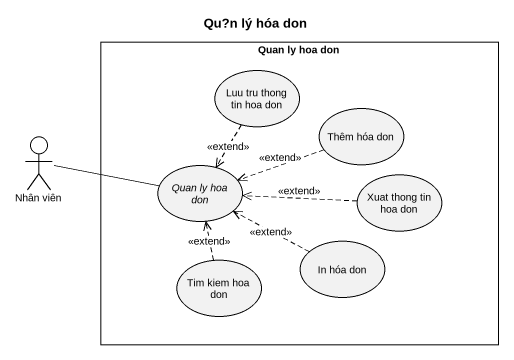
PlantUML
@startuml
title Qu?n lý hóa don
rectangle "Quan ly hoa don" as Quan_ly_hoa_don {
  usecase "Luu tru thong tin hoa don" as Luu_tru_thong_tin_hoa_don
  usecase "Thêm hóa don" as Thêm_hóa_don
  usecase "Quan ly hoa don" as Quan_ly_hoa_don_2
  usecase "Xuat thong tin hoa don" as Xuat_thong_tin_hoa_don
  usecase "In hóa don" as In_hóa_don
  usecase "Tim kiem hoa don" as Tim_kiem_hoa_don
}
actor "Nhân viên" as Nhân_viên
Luu_tru_thong_tin_hoa_don ..> Quan_ly_hoa_don_2 : <<extend>>
Thêm_hóa_don .left.> Quan_ly_hoa_don_2 : <<extend>>
Nhân_viên -right- Quan_ly_hoa_don_2
Xuat_thong_tin_hoa_don .left.> Quan_ly_hoa_don_2 : <<extend>>
In_hóa_don .left.> Quan_ly_hoa_don_2 : <<extend>>
Tim_kiem_hoa_don .up.> Quan_ly_hoa_don_2 : <<extend>>
@enduml
